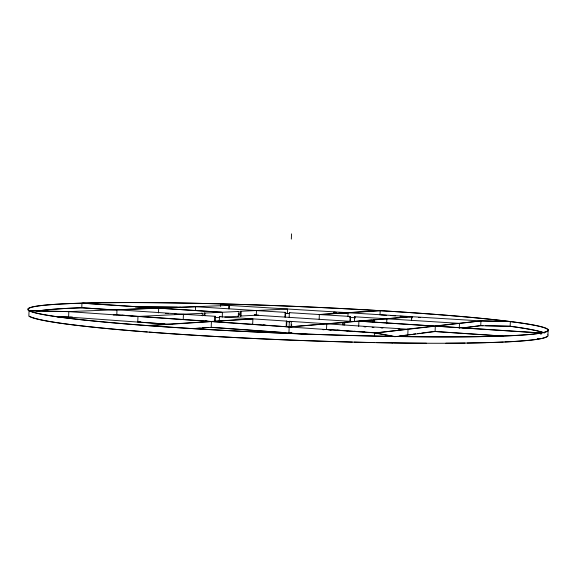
<?xml version="1.0" encoding="UTF-8"?>
<svg xmlns="http://www.w3.org/2000/svg" width="577" height="577" viewBox="0 0 577 577"><rect width="100%" height="100%" fill="white"/><g stroke="black" fill="none" stroke-linecap="round" stroke-linejoin="round"><path stroke-width="0.87" d="M29.045 310.729L28.85 316.203A260.458 14.887 2.3 0 0 306.502 340.697A260.458 14.887 2.3 0 0 547.833 334.848M172.631 324.591L68.605 317.069L68.807 311.652L29.744 310.772A259.08 13.567 2.3 0 0 147.51 325.551L210.41 321.504L68.807 311.652M36.863 311.205A258.878 14.793 2.3 0 1 81.775 307.786L81.948 303.192L157.86 308.125L68.663 311.594L29.629 310.714A258.9 13.552 2.3 0 1 81.948 303.192M113.243 314.984L116.799 314.826L116.987 309.755L183.255 314.198M137.752 322.067L137.968 316.463M158.487 312.943L158.668 308.176L221.323 312.251M195.423 310.339L195.56 306.74L159.187 308.161L221.813 312.222M202.289 315.835L202.383 313.297L201.51 313.239M203.991 315.633L204.085 313.109L238.921 311.465L238.727 316.239L224.835 317.047M204.864 315.691L204.965 313.167L204.085 313.109M195.033 328.573L211.196 327.375L211.42 321.577L375.115 332.929L407.485 329.236L326.755 323.82L289.438 326.964M215.358 316.319L215.149 321.627L214.622 321.656L214.824 316.347L215.358 316.319L183.428 314.241L183.226 319.478L180.565 319.629M219.282 321.093L219.455 316.658L219.981 316.629M220.392 306.365L220.486 303.877A258.727 13.531 2.3 0 0 82.504 303.177L158.379 308.104L228.925 305.399L347.599 312.691L379.399 310.642A258.662 13.523 2.3 0 0 221.287 303.899L229.293 305.406L229.156 308.81M222.232 317.199L222.426 312.294M228.795 308.803L228.925 305.399M240.364 311.299L241.2 311.349L241.013 316.109L240.176 316.052L240.364 311.299L287.519 309.034L287.346 313.405L285.37 313.47M285.557 312.373L285.37 317.061L284.959 317.09L285.146 312.402L285.557 312.373L256.462 310.585L256.282 315.215L354.422 321.62L354.617 316.787L354.992 316.759L354.927 318.367M286.87 321.115L286.387 321.151L286.163 326.632L286.646 326.596L286.87 321.115L219.455 316.658M291.32 239.087L291.536 233.873M289.777 312.64L289.365 312.662L289.178 317.364L289.589 317.336M289.113 326.762L289.329 321.281L326.467 323.769L342.651 322.557L342.558 324.873M288.933 332.994L289.171 326.986M291.104 326.979L291.327 321.483L291.803 321.447M291.58 326.935L291.681 324.584M319.153 319.319L319.348 314.559M326.755 323.82L326.524 329.402L330.917 330.289M343.668 325.002L343.777 322.312L371.624 319.968L372.569 320.033L372.468 322.565M344.657 325.067L344.772 322.377L358.894 321.187L434.286 326.084L407.131 329.171M347.931 316.355L348.075 312.763L480.533 320.899L458.996 323.351L386.576 318.778M350.527 316.477L350.326 321.302L349.95 321.331L350.152 316.506L350.527 316.477L289.365 312.662M358.678 326.409L358.894 321.187M373.384 322.334L373.492 319.809L385.941 318.764M374.329 322.392L374.43 319.874L411.733 316.658L411.574 320.502M374.502 336.499L374.646 332.936L392.966 336.391A259.16 13.574 2.3 0 1 148.592 325.63L211.42 321.577M380.005 314.876L380.178 310.693A258.748 13.531 2.3 0 1 509.859 321.533L480.475 320.87M386.655 323.726L386.857 318.821M407.788 335.049L408.033 329.272M411.827 318.179L411.891 316.643M394.711 336.73L435.087 331.544L435.318 326.149L540.757 333.001A259.102 13.574 2.3 0 1 394.156 336.413L375.793 332.958L435.318 326.149M459.27 328.436L459.487 323.387M462.704 327.996L480.735 325.68L480.944 320.927L510.349 321.591A258.929 13.552 2.3 0 1 541.017 332.951L540.945 334.559M544.457 333.044A258.907 14.793 2.3 0 0 510.14 326.293L510.349 321.591M547.912 334.848L548.15 329.561M408.639 334.725L411.271 334.386M413.024 334.162L415.649 333.831M417.402 333.607L420.034 333.268M421.787 333.044L434.055 331.472M399.363 336.023L407.239 335.013M464.817 327.635L479.465 325.753M458.362 323.344L434.625 326.041L359.291 321.151L372.569 320.033M480.944 320.927L435.657 326.113L541.017 332.951M288.918 332.907L291.551 332.655M289.192 332.972L291.861 332.72M322.969 329.741L326.524 329.402L377.647 332.958M326.012 323.805L289.156 326.907L116.799 314.826M411.141 316.643L386.287 318.735L354.617 316.787M327.491 323.834L342.651 322.557M195.805 328.363L200.298 328.032M202.101 327.902L208.391 327.44M249.12 324.57L252.676 324.303L252.885 318.901L212.004 321.54M320.177 314.559L348.075 312.763M348.429 312.741L380.178 310.693M210.994 321.468L251.933 318.836M319.305 314.508L347.246 312.712M138.069 322.053L140.766 321.894M215.098 317.509L219.613 317.357M240.176 316.052L258.46 315.085M138.278 316.448L202.383 313.297M117.701 309.777L158.668 308.176M61.364 316.852L68.461 317.004M480.266 325.616L482.942 325.673M485.61 325.724L509.65 326.229M57.065 316.831L68.605 317.069M69.666 317.061L72.363 317.112M480.735 325.68L510.14 326.293M195.408 306.704L256.267 310.549M285.348 313.253L289.127 313.52M349.669 317.364L354.999 317.703M373.492 319.809L374.43 319.874M238.077 311.414L238.921 311.465M238.186 314.011L240.22 314.169M254.298 315.056L256.087 315.179L254.327 314.818M343.777 322.312L344.772 322.377M237.89 316.182L238.727 316.239M108.224 309.51L81.631 307.75A260.458 14.887 2.3 0 0 40.65 310.541M286.293 321.432L290.08 321.685M435.426 331.501L494.345 335.461M538.089 338.396L540.764 338.576M81.775 307.786L116.604 310.13M165.649 313.426L168.333 313.607M174.593 314.032L176.389 314.148M286.697 321.613L289.733 321.815M364.065 326.77L365.854 326.885M372.136 327.31L373.932 327.433M381.108 327.916L382.904 328.032M398.159 329.063L399.955 329.178M435.087 331.544L502.985 336.11M537.829 338.454L540.505 338.634A259.08 14.814 2.3 0 1 504.839 341.945M121.992 315.15L124.675 315.338M130.049 315.713L132.739 315.9M197.226 320.379L199.015 320.502M205.289 320.942L207.085 321.064M263.422 324.981L265.211 325.103M271.464 325.536L273.246 325.659M286.646 326.596L290.758 326.878M329.056 329.539L331.739 329.727M337.105 330.102L339.788 330.289M346.049 330.722L347.837 330.845M354.105 331.277L356.788 331.465M363.048 331.905L364.837 332.027M371.105 332.46L373.788 332.648M138.855 322.067L164.921 323.949M211.773 327.332L227.922 328.501M229.718 328.63L284.432 332.583M211.196 327.375L307.628 334.35M220.486 303.877L228.47 305.384M391.264 342.363L393.882 342.897A259.08 14.814 2.3 0 0 426.396 343.2M390.954 342.522L392.692 342.875A259.138 14.822 2.3 0 1 376.449 342.601M144.863 306.921A260.458 14.887 2.3 0 1 177.305 307.18M343.531 312.77A260.458 14.887 2.3 0 1 347.123 312.958M510.32 326.272A260.458 14.887 2.3 0 1 543.224 332.453M503.281 342.017A259.08 14.814 2.3 0 1 487.882 342.579M486.029 342.63A259.08 14.814 2.3 0 1 467.146 343.019M465.04 343.048A259.08 14.814 2.3 0 1 445.87 343.207M547.335 336.139A258.907 14.793 2.3 0 1 542.474 338.201M380.921 314.927A258.727 14.771 2.3 0 1 386.395 315.273M390.954 315.561A258.727 14.771 2.3 0 1 395.497 315.864M400.027 316.167A258.727 14.771 2.3 0 1 403.633 316.405M409.006 316.78A258.727 14.771 2.3 0 1 412.555 317.033M418.693 317.473A258.727 14.771 2.3 0 1 420.431 317.602M343.589 312.792A258.64 14.764 2.3 0 1 346.301 312.936M135.407 306.942A258.705 14.771 2.3 0 1 180.918 307.252M147.272 331.948A259.059 14.814 2.3 0 1 29.542 316.254M374.697 342.565A259.138 14.822 2.3 0 1 354.148 342.111M352.331 342.067A259.138 14.822 2.3 0 1 149.154 332.092M336.341 312.395A260.458 14.887 2.3 0 0 333.65 312.265A258.64 14.764 2.3 0 1 336.348 312.417M109.875 322.565A260.53 13.639 2.3 0 0 541.529 333.016A260.53 13.639 2.3 0 0 212.848 303.668A260.53 13.639 2.3 0 0 109.875 322.565"/></g></svg>
